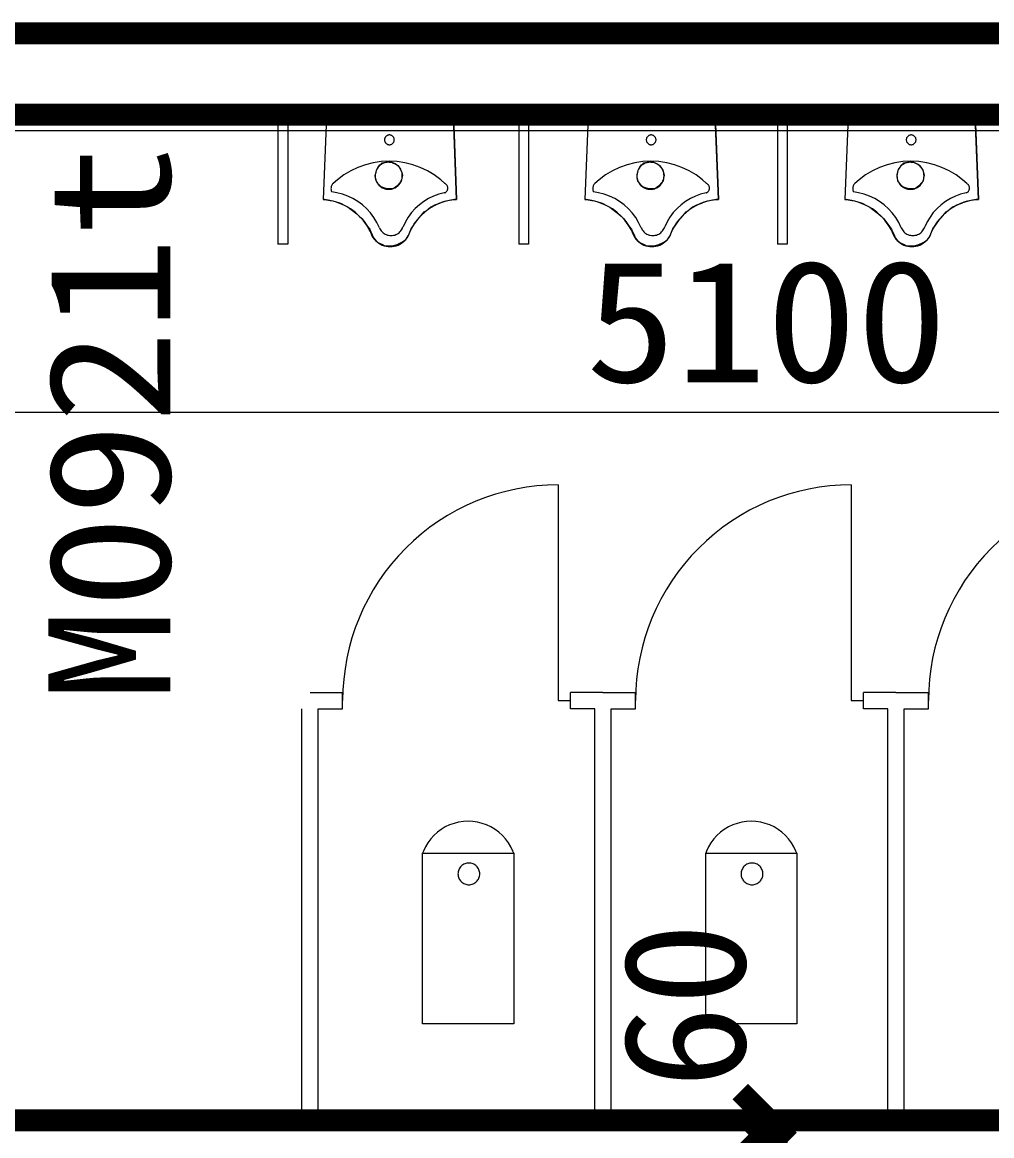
# Model space of a CAD drawing. Extents: x -307567 to 704339, y -10277 to 165507.
# Drawn here: x 412671 to 415650, y 32494 to 35914 of the extents above; entities that cross this region are included whole.
import ezdxf
from ezdxf.enums import TextEntityAlignment as Align

# ---------------------------------------------------------------- set-up
doc = ezdxf.new("R2010")
doc.units = 0
doc.header["$MEASUREMENT"] = 0
doc.layers.add('wode', color=250, linetype='CONTINUOUS', lineweight=0)
doc.styles.get("Standard").update_dxf_attribs({"font": 'txt', "height": 3})

msp = doc.modelspace()

# ---------------------------------------------------------------- linework, layer by layer
at = {"layer": 'wode', "color": 0}
for p, q in [((416285.52131, 35880.44108), (415394.64442, 35880.44108)), ((413456.4461, 35630.48506), (413456.4461, 35232.489)), ((413486.47525, 35630.48506), (413486.47525, 35232.489)), ((413605.71294, 35624.94157), (413595.67881, 35369.94101)), ((413604.4312, 35626.49109), (413995.94536, 35626.49109)), ((413605.71294, 35624.94157), (413995.68901, 35624.94157)), ((414005.68652, 35369.94101), (413995.68901, 35624.94157)), ((413995.94536, 35626.49109), (414005.68652, 35369.94101)), ((414196.44485, 35630.48506), (414196.44485, 35232.489)), ((414226.47399, 35630.48506), (414226.47399, 35232.489)), ((414409.94476, 35624.94157), (414399.94725, 35369.94101)), ((414408.69964, 35626.49109), (414800.2138, 35626.49109)), ((414409.94476, 35624.94157), (414799.95745, 35624.94157)), ((414809.95496, 35369.94101), (414799.95745, 35624.94157)), ((414800.2138, 35626.49109), (414809.95496, 35369.94101)), ((414991.4482, 35630.48506), (414991.4482, 35232.489)), ((415021.44072, 35630.48506), (415021.44072, 35232.489)), ((415208.9764, 35624.94157), (415198.9789, 35369.94101)), ((415207.69467, 35626.49109), (415599.24545, 35626.49109)), ((415208.9764, 35624.94157), (415598.95248, 35624.94157)), ((415608.94999, 35369.94101), (415598.95248, 35624.94157)), ((415599.24545, 35626.49109), (415608.94999, 35369.94101)), ((436594.37973, 35580.44258), (362086.13411, 35580.44258)), ((420205.7898, 35580.44258), (407813.12715, 35580.44258)), ((413764.79417, 35468.91131), (413769.33517, 35476.51244)), ((413769.33517, 35476.51244), (413773.83954, 35478.70283)), ((413773.83954, 35478.70283), (413776.54948, 35481.99184)), ((413776.54948, 35481.99184), (413782.006, 35483.05156)), ((413782.006, 35483.05156), (413786.54699, 35483.05156)), ((413786.54699, 35483.05156), (413788.37804, 35484.14332)), ((413788.37804, 35484.14332), (413792.00351, 35484.14332)), ((413792.00351, 35484.14332), (413793.83455, 35485.24195)), ((413793.83455, 35485.24195), (413798.37555, 35484.14332)), ((413798.37555, 35484.14332), (413806.50539, 35484.14332)), ((413806.50539, 35484.14332), (413811.96191, 35480.90237)), ((413811.96191, 35480.90237), (413819.24947, 35478.70283)), ((413819.24947, 35478.70283), (413824.70598, 35474.36096)), ((413824.70598, 35474.36096), (413829.24697, 35468.91131)), ((414569.06261, 35468.91131), (414573.56698, 35476.51244)), ((414573.56698, 35476.51244), (414578.10798, 35478.70283)), ((414578.10798, 35478.70283), (414580.81792, 35481.99184)), ((414580.81792, 35481.99184), (414586.27444, 35483.05156)), ((414586.27444, 35483.05156), (414590.81543, 35483.05156)), ((414590.81543, 35483.05156), (414592.64648, 35484.14332)), ((414592.64648, 35484.14332), (414596.27195, 35484.14332)), ((414596.27195, 35484.14332), (414598.06637, 35485.24195)), ((414598.06637, 35485.24195), (414602.64399, 35484.14332)), ((414602.64399, 35484.14332), (414610.77383, 35484.14332)), ((414610.77383, 35484.14332), (414616.23034, 35480.90237)), ((414616.23034, 35480.90237), (414623.51791, 35478.70283)), ((414623.51791, 35478.70283), (414628.97442, 35474.36096)), ((414628.97442, 35474.36096), (414633.51541, 35468.91131)), ((415368.05764, 35468.91131), (415372.59863, 35476.51244)), ((415372.59863, 35476.51244), (415377.13963, 35478.70283)), ((415377.13963, 35478.70283), (415379.81295, 35481.99184)), ((415379.81295, 35481.99184), (415385.26947, 35483.05156)), ((415385.26947, 35483.05156), (415389.81046, 35483.05156)), ((415389.81046, 35483.05156), (415391.64151, 35484.14332)), ((415391.64151, 35484.14332), (415395.26698, 35484.14332)), ((415395.26698, 35484.14332), (415397.09802, 35485.24195)), ((415397.09802, 35485.24195), (415401.63902, 35484.14332)), ((415401.63902, 35484.14332), (415409.80548, 35484.14332)), ((415409.80548, 35484.14332), (415415.22537, 35480.90237)), ((415415.22537, 35480.90237), (415422.51293, 35478.70283)), ((415422.51293, 35478.70283), (415427.96945, 35474.36096)), ((415427.96945, 35474.36096), (415432.51044, 35468.91131)), ((413755.67557, 35443.85116), (413758.42213, 35453.64268)), ((413756.59109, 35436.21113), (413755.67557, 35443.85116)), ((413758.42213, 35453.64268), (413760.25318, 35462.37219)), ((413760.25318, 35462.37219), (413764.79417, 35468.91131)), ((413829.24697, 35468.91131), (413834.66687, 35460.17951)), ((413834.66687, 35460.17951), (413837.41344, 35452.54405)), ((413837.41344, 35452.54405), (413839.24448, 35443.85116)), ((413839.24448, 35443.85116), (413837.41344, 35435.1125)), ((414559.94401, 35443.85116), (414562.69057, 35453.64268)), ((414560.85953, 35436.21113), (414559.94401, 35443.85116)), ((414562.69057, 35453.64268), (414564.52162, 35462.37219)), ((414564.52162, 35462.37219), (414569.06261, 35468.91131)), ((414633.51541, 35468.91131), (414638.93531, 35460.17951)), ((414638.93531, 35460.17951), (414641.64526, 35452.54405)), ((414641.64526, 35452.54405), (414643.4763, 35443.85116)), ((414643.4763, 35443.85116), (414641.64526, 35435.1125)), ((415358.93903, 35443.85116), (415361.6856, 35453.64268)), ((415359.85456, 35436.21113), (415358.93903, 35443.85116)), ((415361.6856, 35453.64268), (415363.51665, 35462.37219)), ((415363.51665, 35462.37219), (415368.05764, 35468.91131)), ((415432.51044, 35468.91131), (415437.96696, 35460.17951)), ((415437.96696, 35460.17951), (415440.67691, 35452.54405)), ((415440.67691, 35452.54405), (415442.50795, 35443.85116)), ((415442.50795, 35443.85116), (415440.67691, 35435.1125)), ((413758.42213, 35427.52053), (413756.59109, 35436.21113)), ((413762.96313, 35419.88278), (413758.42213, 35427.52053)), ((413768.38302, 35413.34137), (413762.96313, 35419.88278)), ((413773.83954, 35408.99264), (413768.38302, 35413.34137)), ((413782.006, 35405.70133), (413773.83954, 35408.99264)), ((413789.29356, 35403.55214), (413782.006, 35405.70133)), ((413793.83455, 35402.45122), (413789.29356, 35403.55214)), ((413811.96191, 35403.55214), (413803.83206, 35402.45122)), ((413817.41842, 35407.90316), (413811.96191, 35403.55214)), ((413824.70598, 35412.24274), (413817.41842, 35407.90316)), ((413829.24697, 35418.77957), (413824.70598, 35412.24274)), ((413835.58239, 35426.4219), (413829.24697, 35418.77957)), ((413837.41344, 35435.1125), (413835.58239, 35426.4219)), ((414562.69057, 35427.52053), (414560.85953, 35436.21113)), ((414567.23157, 35419.88278), (414562.69057, 35427.52053)), ((414572.65146, 35413.34137), (414567.23157, 35419.88278)), ((414578.10798, 35408.99264), (414572.65146, 35413.34137)), ((414586.27444, 35405.70133), (414578.10798, 35408.99264)), ((414593.562, 35403.55214), (414586.27444, 35405.70133)), ((414598.06637, 35402.45122), (414593.562, 35403.55214)), ((414616.23034, 35403.55214), (414608.06388, 35402.45122)), ((414621.68686, 35407.90316), (414616.23034, 35403.55214)), ((414628.97442, 35412.24274), (414621.68686, 35407.90316)), ((414633.51541, 35418.77957), (414628.97442, 35412.24274)), ((414639.81421, 35426.4219), (414633.51541, 35418.77957)), ((414641.64526, 35435.1125), (414639.81421, 35426.4219)), ((415361.6856, 35427.52053), (415359.85456, 35436.21113)), ((415366.22659, 35419.88278), (415361.6856, 35427.52053)), ((415371.68311, 35413.34137), (415366.22659, 35419.88278)), ((415377.13963, 35408.99264), (415371.68311, 35413.34137)), ((415385.26947, 35405.70133), (415377.13963, 35408.99264)), ((415392.55703, 35403.55214), (415385.26947, 35405.70133)), ((415397.09802, 35402.45122), (415392.55703, 35403.55214)), ((415415.22537, 35403.55214), (415407.09553, 35402.45122)), ((415420.68189, 35407.90316), (415415.22537, 35403.55214)), ((415427.96945, 35412.24274), (415420.68189, 35407.90316)), ((415432.51044, 35418.77957), (415427.96945, 35412.24274)), ((415438.84586, 35426.4219), (415432.51044, 35418.77957)), ((415440.67691, 35435.1125), (415438.84586, 35426.4219)), ((413595.67881, 35369.94101), (413605.85942, 35368.65241)), ((413803.83206, 35402.45122), (413793.83455, 35402.45122)), ((413983.56749, 35367.60185), (413999.02152, 35369.75333)), ((413999.02152, 35369.75333), (414005.68652, 35369.94101)), ((414399.94725, 35369.94101), (414410.12786, 35368.65241)), ((414608.06388, 35402.45122), (414598.06637, 35402.45122)), ((414787.83593, 35367.60185), (414803.25334, 35369.75333)), ((414803.25334, 35369.75333), (414809.95496, 35369.94101)), ((415198.9789, 35369.94101), (415209.15951, 35368.65241)), ((415407.09553, 35402.45122), (415397.09802, 35402.45122)), ((415586.83096, 35367.60185), (415602.28498, 35369.75333)), ((415602.28498, 35369.75333), (415608.94999, 35369.94101)), ((413605.85942, 35368.65241), (413605.85942, 35368.65241)), ((413605.85942, 35368.65241), (413616.77245, 35366.50322)), ((413616.77245, 35366.50322), (413624.97554, 35365.40231)), ((413624.97554, 35365.40231), (413634.97304, 35362.16365)), ((413634.97304, 35362.16365), (413653.10039, 35355.62224)), ((413653.10039, 35355.62224), (413662.18238, 35351.2323)), ((413662.18238, 35351.2323), (413672.14327, 35345.78037)), ((413672.14327, 35345.78037), (413681.22525, 35339.24353)), ((413681.22525, 35339.24353), (413698.51032, 35326.16071)), ((413906.37061, 35331.65385), (413913.65817, 35335.99343)), ((413913.65817, 35335.99343), (413919.11469, 35341.44079)), ((413919.11469, 35341.44079), (413926.36563, 35346.88357)), ((413926.36563, 35346.88357), (413931.82215, 35349.08083)), ((413931.82215, 35349.08083), (413939.07309, 35353.4204)), ((413939.07309, 35353.4204), (413954.52711, 35358.8609)), ((413954.52711, 35358.8609), (413961.77805, 35362.16365)), ((413961.77805, 35362.16365), (413973.56998, 35365.40231)), ((413973.56998, 35365.40231), (413983.56749, 35367.60185)), ((414410.12786, 35368.65241), (414410.12786, 35368.65241)), ((414410.12786, 35368.65241), (414421.04089, 35366.50322)), ((414421.04089, 35366.50322), (414429.24397, 35365.40231)), ((414429.24397, 35365.40231), (414439.24148, 35362.16365)), ((414439.24148, 35362.16365), (414457.36883, 35355.62224)), ((414457.36883, 35355.62224), (414466.45082, 35351.2323)), ((414466.45082, 35351.2323), (414476.41171, 35345.78037)), ((414476.41171, 35345.78037), (414485.49369, 35339.24353)), ((414485.49369, 35339.24353), (414502.74214, 35326.16071)), ((414710.63905, 35331.65385), (414717.92661, 35335.99343)), ((414717.92661, 35335.99343), (414723.38313, 35341.44079)), ((414723.38313, 35341.44079), (414730.59745, 35346.88357)), ((414730.59745, 35346.88357), (414736.05396, 35349.08083)), ((414736.05396, 35349.08083), (414743.34153, 35353.4204)), ((414743.34153, 35353.4204), (414758.79555, 35358.8609)), ((414758.79555, 35358.8609), (414766.00987, 35362.16365)), ((414766.00987, 35362.16365), (414777.83842, 35365.40231)), ((414777.83842, 35365.40231), (414787.83593, 35367.60185)), ((415209.15951, 35368.65241), (415209.15951, 35368.65241)), ((415209.15951, 35368.65241), (415220.03592, 35366.50322)), ((415220.03592, 35366.50322), (415228.239, 35365.40231)), ((415228.239, 35365.40231), (415238.23651, 35362.16365)), ((415238.23651, 35362.16365), (415256.36386, 35355.62224)), ((415256.36386, 35355.62224), (415265.44585, 35351.2323)), ((415265.44585, 35351.2323), (415275.40674, 35345.78037)), ((415275.40674, 35345.78037), (415284.52534, 35339.24353)), ((415284.52534, 35339.24353), (415301.77379, 35326.16071)), ((415509.6707, 35331.65385), (415516.92164, 35335.99343)), ((415516.92164, 35335.99343), (415522.37816, 35341.44079)), ((415522.37816, 35341.44079), (415529.6291, 35346.88357)), ((415529.6291, 35346.88357), (415535.08561, 35349.08083)), ((415535.08561, 35349.08083), (415542.37317, 35353.4204)), ((415542.37317, 35353.4204), (415557.79058, 35358.8609)), ((415557.79058, 35358.8609), (415565.04152, 35362.16365)), ((415565.04152, 35362.16365), (415576.83345, 35365.40231)), ((415576.83345, 35365.40231), (415586.83096, 35367.60185)), ((413698.51032, 35326.16071), (413706.64017, 35318.57103)), ((413706.64017, 35318.57103), (413713.92773, 35310.93099)), ((413713.92773, 35310.93099), (413721.17867, 35302.19233)), ((413721.17867, 35302.19233), (413732.05508, 35286.96261)), ((413875.49919, 35294.60264), (413880.04018, 35301.14405)), ((413880.04018, 35301.14405), (413885.49669, 35307.68089)), ((413885.49669, 35307.68089), (413890.95321, 35313.12367)), ((413890.95321, 35313.12367), (413906.37061, 35331.65385)), ((414502.74214, 35326.16071), (414510.90861, 35318.57103)), ((414510.90861, 35318.57103), (414518.19617, 35310.93099)), ((414518.19617, 35310.93099), (414525.44711, 35302.19233)), ((414525.44711, 35302.19233), (414536.32352, 35286.96261)), ((414679.76762, 35294.60264), (414684.30862, 35301.14405)), ((414684.30862, 35301.14405), (414689.76513, 35307.68089)), ((414689.76513, 35307.68089), (414695.22165, 35313.12367)), ((414695.22165, 35313.12367), (414710.63905, 35331.65385)), ((415301.77379, 35326.16071), (415309.94026, 35318.57103)), ((415309.94026, 35318.57103), (415317.1912, 35310.93099)), ((415317.1912, 35310.93099), (415324.44214, 35302.19233)), ((415324.44214, 35302.19233), (415335.35517, 35286.96261)), ((415478.76265, 35294.60264), (415483.30365, 35301.14405)), ((415483.30365, 35301.14405), (415488.76016, 35307.68089)), ((415488.76016, 35307.68089), (415494.21668, 35313.12367)), ((415494.21668, 35313.12367), (415509.6707, 35331.65385)), ((413732.05508, 35286.96261), (413738.46374, 35278.2331)), ((413738.46374, 35278.2331), (413742.05259, 35270.63426)), ((413742.05259, 35270.63426), (413746.59358, 35260.80154)), ((413858.28736, 35260.80154), (413861.91283, 35269.53105)), ((413861.91283, 35269.53105), (413865.5383, 35279.32257)), ((413865.5383, 35279.32257), (413870.95819, 35286.96261)), ((413870.95819, 35286.96261), (413875.49919, 35294.60264)), ((414536.32352, 35286.96261), (414542.69556, 35278.2331)), ((414542.69556, 35278.2331), (414546.32103, 35270.63426)), ((414546.32103, 35270.63426), (414550.86202, 35260.80154)), ((414662.51918, 35260.80154), (414666.14465, 35269.53105)), ((414666.14465, 35269.53105), (414669.77012, 35279.32257)), ((414669.77012, 35279.32257), (414675.22663, 35286.96261)), ((414675.22663, 35286.96261), (414679.76762, 35294.60264)), ((415335.35517, 35286.96261), (415341.72721, 35278.2331)), ((415341.72721, 35278.2331), (415345.35268, 35270.63426)), ((415345.35268, 35270.63426), (415349.85705, 35260.80154)), ((415461.55083, 35260.80154), (415465.1763, 35269.53105)), ((415465.1763, 35269.53105), (415468.80177, 35279.32257)), ((415468.80177, 35279.32257), (415474.25828, 35286.96261)), ((415474.25828, 35286.96261), (415478.76265, 35294.60264)), ((413486.47525, 35232.489), (413456.4461, 35232.489)), ((413746.59358, 35260.80154), (413750.25567, 35252.11323)), ((413750.25567, 35252.11323), (413757.50661, 35243.37457)), ((413757.50661, 35243.37457), (413763.87865, 35237.93178)), ((413763.87865, 35237.93178), (413770.25069, 35234.68168)), ((413770.25069, 35234.68168), (413777.46501, 35231.39266)), ((413822.87494, 35231.39266), (413835.58239, 35237.93178)), ((413835.58239, 35237.93178), (413842.83333, 35241.22309)), ((413842.83333, 35241.22309), (413849.20537, 35246.67274)), ((413849.20537, 35246.67274), (413853.74636, 35252.11323)), ((413853.74636, 35252.11323), (413858.28736, 35260.80154)), ((414226.47399, 35232.489), (414196.44485, 35232.489)), ((414550.86202, 35260.80154), (414554.52411, 35252.11323)), ((414554.52411, 35252.11323), (414561.77505, 35243.37457)), ((414561.77505, 35243.37457), (414568.14709, 35237.93178)), ((414568.14709, 35237.93178), (414574.51913, 35234.68168)), ((414574.51913, 35234.68168), (414581.73345, 35231.39266)), ((414627.14338, 35231.39266), (414639.81421, 35237.93178)), ((414639.81421, 35237.93178), (414647.10177, 35241.22309)), ((414647.10177, 35241.22309), (414653.47381, 35246.67274)), ((414653.47381, 35246.67274), (414658.0148, 35252.11323)), ((414658.0148, 35252.11323), (414662.51918, 35260.80154)), ((415021.44072, 35232.489), (414991.4482, 35232.489)), ((415349.85705, 35260.80154), (415353.51914, 35252.11323)), ((415353.51914, 35252.11323), (415360.77008, 35243.37457)), ((415360.77008, 35243.37457), (415367.14212, 35237.93178)), ((415367.14212, 35237.93178), (415373.51416, 35234.68168)), ((415373.51416, 35234.68168), (415380.7651, 35231.39266)), ((415426.1384, 35231.39266), (415438.84586, 35237.93178)), ((415438.84586, 35237.93178), (415446.13342, 35241.22309)), ((415446.13342, 35241.22309), (415452.46884, 35246.67274)), ((415452.46884, 35246.67274), (415457.00983, 35252.11323)), ((415457.00983, 35252.11323), (415461.55083, 35260.80154)), ((413777.46501, 35231.39266), (413782.92152, 35228.14256)), ((413782.92152, 35228.14256), (413791.08799, 35227.04393)), ((413791.08799, 35227.04393), (413800.20659, 35227.04393)), ((413801.70805, 35225.94301), (413799.6939, 35223.9426)), ((413800.20659, 35227.04393), (413812.87743, 35228.14256)), ((413812.87743, 35228.14256), (413822.87494, 35231.39266)), ((414581.73345, 35231.39266), (414587.18996, 35228.14256)), ((414587.18996, 35228.14256), (414595.35643, 35227.04393)), ((414595.35643, 35227.04393), (414604.47503, 35227.04393)), ((414605.93987, 35225.94301), (414603.96234, 35223.9426)), ((414604.47503, 35227.04393), (414617.14587, 35228.14256)), ((414617.14587, 35228.14256), (414627.14338, 35231.39266)), ((415380.7651, 35231.39266), (415386.18499, 35228.14256)), ((415386.18499, 35228.14256), (415394.35145, 35227.04393)), ((415394.35145, 35227.04393), (415403.47006, 35227.04393)), ((415404.97152, 35225.94301), (415402.95737, 35223.9426)), ((415403.47006, 35227.04393), (415416.1409, 35228.14256)), ((415416.1409, 35228.14256), (415426.1384, 35231.39266)), ((412557.47599, 34716.38135), (417357.45199, 34716.38135)), ((414317.87979, 34492.94802), (414317.87979, 33830.45286)), ((415217.87529, 34492.94802), (415217.87529, 33830.45286)), ((413555.39581, 33855.45121), (413655.40751, 33855.45121)), ((413655.40751, 33805.45451), (413655.40751, 33855.45121)), ((414317.87979, 33830.45286), (414355.3796, 33830.45286)), ((414455.39131, 33855.45121), (414355.3796, 33855.45121)), ((414355.3796, 33805.45451), (414355.3796, 33855.45121)), ((414455.39131, 33855.45121), (414555.40301, 33855.45121)), ((414555.40301, 33805.45451), (414555.40301, 33855.45121)), ((415217.87529, 33830.45286), (415255.3751, 33830.45286)), ((415355.38681, 33855.45121), (415255.3751, 33855.45121)), ((415255.3751, 33805.45451), (415255.3751, 33855.45121)), ((415355.38681, 33855.45121), (415455.39851, 33855.45121)), ((415455.39851, 33805.45451), (415455.39851, 33855.45121)), ((413530.38372, 32540.45839), (413530.38372, 33805.45451)), ((413580.40789, 32540.45839), (413580.40789, 33805.45451)), ((413580.40789, 33805.45451), (413655.40751, 33805.45451)), ((414430.37922, 33805.45451), (414355.3796, 33805.45451)), ((414430.37922, 32540.45839), (414430.37922, 33805.45451)), ((414480.40339, 32540.45839), (414480.40339, 33805.45451)), ((414480.40339, 33805.45451), (414555.40301, 33805.45451)), ((415330.37472, 33805.45451), (415255.3751, 33805.45451)), ((415330.37472, 32540.45839), (415330.37472, 33805.45451)), ((415380.39889, 32540.45839), (415380.39889, 33805.45451)), ((415380.39889, 33805.45451), (415455.39851, 33805.45451)), ((413900.9141, 32837.32123), (413900.9141, 33361.2154)), ((413900.9141, 33361.2154), (414180.91758, 33361.2154)), ((414180.91758, 33361.2154), (414180.91758, 32837.32123)), ((414770.91707, 32837.32123), (414770.91707, 33361.2154)), ((414770.91707, 33361.2154), (415050.92055, 33361.2154)), ((415050.92055, 33361.2154), (415050.92055, 32837.32123)), ((414180.91758, 32837.32123), (413900.9141, 32837.32123)), ((415050.92055, 32837.32123), (414770.91707, 32837.32123)), ((414967.02205, 32480.45961), (414967.02205, 32580.45758)), ((414817.0228, 32540.45839), (415380.39889, 32540.45839))]:
    msp.add_line(p, q, dxfattribs=at)
at = {"layer": 'wode', "color": 0, "const_width": 67.49966}
for points in [[(412555.3886, 35880.44108), (417405.38876, 35880.44108)], [(416955.39101, 35880.44108), (413812.40136, 35880.44108)], [(412557.47599, 35630.48506), (416957.4784, 35630.48506)], [(414877.04447, 32629.47925), (415027.04372, 32479.48)], [(412555.3886, 32540.45839), (413555.39581, 32540.45839)], [(413555.39581, 32540.45839), (414455.39131, 32540.45839)], [(414455.39131, 32540.45839), (415355.38681, 32540.45839)], [(414892.02242, 32555.45923), (415042.02167, 32405.45998)], [(415355.38681, 32540.45839), (416255.38231, 32540.45839)], [(414892.02242, 32486.46086), (415042.02167, 32336.46161)]]:
    msp.add_lwpolyline(points, dxfattribs=at)
at = {"layer": 'wode', "color": 0}
for points in [[(413814.08592, 35552.98148), (413814.01268, 35554.45089), (413813.79295, 35555.90657), (413813.46336, 35557.33479), (413812.95067, 35558.72181), (413812.32811, 35560.05389), (413811.55908, 35561.31502), (413810.68017, 35562.49834), (413809.69141, 35563.58781), (413808.59278, 35564.57657), (413807.42091, 35565.45319), (413806.1758, 35566.21078), (413804.82083, 35566.83792), (413803.42923, 35567.33688), (413802.00102, 35567.69393), (413800.5728, 35567.90908), (413799.07134, 35567.98232), (413797.60651, 35567.90908), (413796.17829, 35567.69393), (413794.71346, 35567.33688), (413793.35848, 35566.83792), (413792.00351, 35566.21078), (413790.7584, 35565.45319), (413789.58653, 35564.57657), (413788.4879, 35563.58781), (413787.49914, 35562.49834), (413786.62023, 35561.31502), (413785.8512, 35560.05389), (413785.22864, 35558.72181), (413784.71595, 35557.33479), (413784.34974, 35555.90657), (413784.16663, 35554.45089), (413784.09339, 35552.98148), (413784.16663, 35551.51206), (413784.34974, 35550.05409), (413784.71595, 35548.62817), (413785.22864, 35547.24115), (413785.8512, 35545.90906), (413786.62023, 35544.64564), (413787.49914, 35543.46462), (413788.4879, 35542.37515), (413789.58653, 35541.38638), (413790.7584, 35540.50977), (413792.00351, 35539.75217), (413793.35848, 35539.12275), (413794.71346, 35538.62608), (413796.17829, 35538.26903), (413797.60651, 35538.05388), (413799.07134, 35537.98064), (413800.5728, 35538.05388), (413802.00102, 35538.26903), (413803.42923, 35538.62608), (413804.82083, 35539.12275), (413806.1758, 35539.75217), (413807.42091, 35540.50977), (413808.59278, 35541.38638), (413809.69141, 35542.37515), (413810.68017, 35543.46462), (413811.55908, 35544.64564), (413812.32811, 35545.90906), (413812.95067, 35547.24115), (413813.46336, 35548.62817), (413813.79295, 35550.05409), (413814.01268, 35551.51206), (413814.08592, 35552.98148)], [(414618.35436, 35552.98148), (414618.28112, 35554.45089), (414618.06139, 35555.90657), (414617.69518, 35557.33479), (414617.21911, 35558.72181), (414616.59655, 35560.05389), (414615.82751, 35561.31502), (414614.94861, 35562.49834), (414613.95985, 35563.58781), (414612.86122, 35564.57657), (414611.68935, 35565.45319), (414610.40762, 35566.21078), (414609.08927, 35566.83792), (414607.69767, 35567.33688), (414606.26946, 35567.69393), (414604.80462, 35567.90908), (414603.33978, 35567.98232), (414601.87495, 35567.90908), (414600.41011, 35567.69393), (414598.9819, 35567.33688), (414597.62692, 35566.83792), (414596.27195, 35566.21078), (414595.02684, 35565.45319), (414593.81835, 35564.57657), (414592.75634, 35563.58781), (414591.76758, 35562.49834), (414590.88867, 35561.31502), (414590.11964, 35560.05389), (414589.49708, 35558.72181), (414588.98439, 35557.33479), (414588.61818, 35555.90657), (414588.43507, 35554.45089), (414588.36183, 35552.98148), (414588.43507, 35551.51206), (414588.61818, 35550.05409), (414588.98439, 35548.62817), (414589.49708, 35547.24115), (414590.11964, 35545.90906), (414590.88867, 35544.64564), (414591.76758, 35543.46462), (414592.75634, 35542.37515), (414593.81835, 35541.38638), (414595.02684, 35540.50977), (414596.27195, 35539.75217), (414597.62692, 35539.12275), (414598.9819, 35538.62608), (414600.41011, 35538.26903), (414601.87495, 35538.05388), (414603.33978, 35537.98064), (414604.80462, 35538.05388), (414606.26946, 35538.26903), (414607.69767, 35538.62608), (414609.08927, 35539.12275), (414610.40762, 35539.75217), (414611.68935, 35540.50977), (414612.86122, 35541.38638), (414613.95985, 35542.37515), (414614.94861, 35543.46462), (414615.82751, 35544.64564), (414616.59655, 35545.90906), (414617.21911, 35547.24115), (414617.69518, 35548.62817), (414618.06139, 35550.05409), (414618.28112, 35551.51206), (414618.35436, 35552.98148)], [(415417.34939, 35552.98148), (415417.27614, 35554.45089), (415417.09304, 35555.90657), (415416.72683, 35557.33479), (415416.21414, 35558.72181), (415415.59158, 35560.05389), (415414.82254, 35561.31502), (415413.94364, 35562.49834), (415412.95488, 35563.58781), (415411.89287, 35564.57657), (415410.68438, 35565.45319), (415409.43927, 35566.21078), (415408.0843, 35566.83792), (415406.72932, 35567.33688), (415405.26449, 35567.69393), (415403.83627, 35567.90908), (415402.37143, 35567.98232), (415400.9066, 35567.90908), (415399.44176, 35567.69393), (415398.01355, 35567.33688), (415396.62195, 35566.83792), (415395.26698, 35566.21078), (415394.02187, 35565.45319), (415392.85, 35564.57657), (415391.75137, 35563.58781), (415390.7626, 35562.49834), (415389.8837, 35561.31502), (415389.11466, 35560.05389), (415388.49211, 35558.72181), (415388.01604, 35557.33479), (415387.64983, 35555.90657), (415387.4301, 35554.45089), (415387.35686, 35552.98148), (415387.4301, 35551.51206), (415387.64983, 35550.05409), (415388.01604, 35548.62817), (415388.49211, 35547.24115), (415389.11466, 35545.90906), (415389.8837, 35544.64564), (415390.7626, 35543.46462), (415391.75137, 35542.37515), (415392.85, 35541.38638), (415394.02187, 35540.50977), (415395.26698, 35539.75217), (415396.62195, 35539.12275), (415398.01355, 35538.62608), (415399.44176, 35538.26903), (415400.9066, 35538.05388), (415402.37143, 35537.98064), (415403.83627, 35538.05388), (415405.26449, 35538.26903), (415406.72932, 35538.62608), (415408.0843, 35539.12275), (415409.43927, 35539.75217), (415410.68438, 35540.50977), (415411.89287, 35541.38638), (415412.95488, 35542.37515), (415413.94364, 35543.46462), (415414.82254, 35544.64564), (415415.59158, 35545.90906), (415416.21414, 35547.24115), (415416.72683, 35548.62817), (415417.09304, 35550.05409), (415417.27614, 35551.51206), (415417.34939, 35552.98148)], [(413969.68817, 35419.15494), (413956.65112, 35430.63559), (413936.94907, 35445.25649), (413915.89205, 35457.87468), (413893.69978, 35468.36886), (413870.59198, 35476.63603), (413846.78839, 35482.60067), (413822.50873, 35486.20096), (413798.00934, 35487.40716), (413773.47333, 35486.20096), (413749.19366, 35482.60067), (413725.39007, 35476.63603), (413702.28228, 35468.36886), (413680.09001, 35457.87468), (413659.03298, 35445.25649), (413639.33093, 35430.63559), (413626.29389, 35419.1618)], [(413838.65855, 35442.75254), (413838.47544, 35446.84264), (413837.85289, 35450.89611), (413836.86412, 35454.86948), (413835.50915, 35458.72841), (413833.71473, 35462.4317), (413831.62733, 35465.94731), (413829.17373, 35469.23861), (413826.42716, 35472.27357), (413823.38763, 35475.02471), (413820.09175, 35477.46458), (413816.61276, 35479.57029), (413812.91405, 35481.32351), (413809.03223, 35482.70366), (413805.04055, 35483.69929), (413801.01225, 35484.29896), (413796.91071, 35484.50038), (413792.80917, 35484.29896), (413788.78087, 35483.69929), (413784.78919, 35482.70366), (413780.94399, 35481.32351), (413777.20866, 35479.57029), (413773.72967, 35477.46458), (413770.43379, 35475.02471), (413767.39426, 35472.27357), (413764.64769, 35469.23861), (413762.19409, 35465.94731), (413760.1067, 35462.4317), (413758.34889, 35458.72841), (413756.9573, 35454.86948), (413755.96853, 35450.89611), (413755.3826, 35446.84264), (413755.16287, 35442.75254), (413755.3826, 35438.66015), (413755.96853, 35434.60667), (413756.9573, 35430.63102), (413758.34889, 35426.77438), (413760.1067, 35423.07109), (413762.19409, 35419.55777), (413764.64769, 35416.26646), (413767.39426, 35413.23151), (413770.43379, 35410.47807), (413773.72967, 35408.0382), (413777.20866, 35405.93021), (413780.94399, 35404.17927), (413784.78919, 35402.79912), (413788.78087, 35401.80349), (413792.80917, 35401.20154), (413796.91071, 35401.00012), (413801.01225, 35401.20154), (413805.04055, 35401.80349), (413809.03223, 35402.79912), (413812.91405, 35404.17927), (413816.61276, 35405.93021), (413820.09175, 35408.0382), (413823.38763, 35410.47807), (413826.42716, 35413.23151), (413829.17373, 35416.26646), (413831.62733, 35419.55777), (413833.71473, 35423.07109), (413835.50915, 35426.77438), (413836.86412, 35430.63102), (413837.85289, 35434.60438), (413838.47544, 35438.66015), (413838.65855, 35442.75254)], [(414773.95661, 35419.15494), (414760.91956, 35430.63559), (414741.21751, 35445.25649), (414720.16049, 35457.87468), (414697.96822, 35468.36886), (414674.86042, 35476.63603), (414651.05683, 35482.60067), (414626.77717, 35486.20096), (414602.24116, 35487.40716), (414577.74177, 35486.20096), (414553.4621, 35482.60067), (414529.65851, 35476.63603), (414506.55072, 35468.36886), (414484.35845, 35457.87468), (414463.30142, 35445.25649), (414443.59937, 35430.63559), (414430.56233, 35419.1618)], [(414642.92699, 35442.75254), (414642.70726, 35446.84264), (414642.12133, 35450.89611), (414641.13256, 35454.86948), (414639.74097, 35458.72841), (414637.98317, 35462.4317), (414635.89577, 35465.94731), (414633.44217, 35469.23861), (414630.6956, 35472.27357), (414627.65607, 35475.02471), (414624.36019, 35477.46458), (414620.8812, 35479.57029), (414617.14587, 35481.32351), (414613.30067, 35482.70366), (414609.30899, 35483.69929), (414605.28069, 35484.29896), (414601.17915, 35484.50038), (414597.07761, 35484.29896), (414593.04931, 35483.69929), (414589.05763, 35482.70366), (414585.17581, 35481.32351), (414581.4771, 35479.57029), (414577.99811, 35477.46458), (414574.70223, 35475.02471), (414571.6627, 35472.27357), (414568.91613, 35469.23861), (414566.46253, 35465.94731), (414564.37514, 35462.4317), (414562.58071, 35458.72841), (414561.22574, 35454.86948), (414560.23697, 35450.89611), (414559.61442, 35446.84264), (414559.43131, 35442.75254), (414559.61442, 35438.66015), (414560.23697, 35434.60667), (414561.22574, 35430.63102), (414562.58071, 35426.77438), (414564.37514, 35423.07109), (414566.46253, 35419.55777), (414568.91613, 35416.26646), (414571.6627, 35413.23151), (414574.70223, 35410.47807), (414577.99811, 35408.0382), (414581.4771, 35405.93021), (414585.17581, 35404.17927), (414589.05763, 35402.79912), (414593.04931, 35401.80349), (414597.07761, 35401.20154), (414601.17915, 35401.00012), (414605.28069, 35401.20154), (414609.30899, 35401.80349), (414613.30067, 35402.79912), (414617.14587, 35404.17927), (414620.8812, 35405.93021), (414624.36019, 35408.0382), (414627.65607, 35410.47807), (414630.6956, 35413.23151), (414633.44217, 35416.26646), (414635.89577, 35419.55777), (414637.98317, 35423.07109), (414639.74097, 35426.77438), (414641.13256, 35430.63102), (414642.12133, 35434.60438), (414642.70726, 35438.66015), (414642.92699, 35442.75254)], [(415572.95164, 35419.15494), (415559.95121, 35430.63559), (415540.21254, 35445.25649), (415519.15552, 35457.87468), (415496.96325, 35468.36886), (415473.85545, 35476.63603), (415450.05186, 35482.60067), (415425.7722, 35486.20096), (415401.27281, 35487.40716), (415376.7368, 35486.20096), (415352.45713, 35482.60067), (415328.69016, 35476.63603), (415305.54575, 35468.36886), (415283.39009, 35457.87468), (415262.29645, 35445.25649), (415242.5944, 35430.63559), (415229.59398, 35419.1618)], [(415441.92202, 35442.75254), (415441.73891, 35446.84264), (415441.15298, 35450.89611), (415440.12759, 35454.86948), (415438.77262, 35458.72841), (415437.01481, 35462.4317), (415434.8908, 35465.94731), (415432.4372, 35469.23861), (415429.69063, 35472.27357), (415426.68772, 35475.02471), (415423.39184, 35477.46458), (415419.87623, 35479.57029), (415416.17752, 35481.32351), (415412.2957, 35482.70366), (415408.34064, 35483.69929), (415404.27572, 35484.29896), (415400.17418, 35484.50038), (415396.10926, 35484.29896), (415392.04434, 35483.69929), (415388.05266, 35482.70366), (415384.20746, 35481.32351), (415380.50875, 35479.57029), (415376.99314, 35477.46458), (415373.69726, 35475.02471), (415370.65772, 35472.27357), (415367.91116, 35469.23861), (415365.45756, 35465.94731), (415363.37016, 35462.4317), (415361.61236, 35458.72841), (415360.22077, 35454.86948), (415359.232, 35450.89611), (415358.64607, 35446.84264), (415358.42634, 35442.75254), (415358.64607, 35438.66015), (415359.232, 35434.60667), (415360.22077, 35430.63102), (415361.61236, 35426.77438), (415363.37016, 35423.07109), (415365.45756, 35419.55777), (415367.91116, 35416.26646), (415370.65772, 35413.23151), (415373.69726, 35410.47807), (415376.99314, 35408.0382), (415380.50875, 35405.93021), (415384.20746, 35404.17927), (415388.05266, 35402.79912), (415392.04434, 35401.80349), (415396.10926, 35401.20154), (415400.17418, 35401.00012), (415404.27572, 35401.20154), (415408.34064, 35401.80349), (415412.2957, 35402.79912), (415416.17752, 35404.17927), (415419.87623, 35405.93021), (415423.39184, 35408.0382), (415426.68772, 35410.47807), (415429.69063, 35413.23151), (415432.4372, 35416.26646), (415434.8908, 35419.55777), (415437.01481, 35423.07109), (415438.77262, 35426.77438), (415440.12759, 35430.63102), (415441.15298, 35434.60438), (415441.73891, 35438.66015), (415441.92202, 35442.75254)], [(413626.29389, 35419.15036), (413624.68257, 35417.38798), (413623.36422, 35415.60271), (413622.22897, 35413.69156), (413621.27682, 35411.67969), (413620.50778, 35409.58315), (413619.99509, 35407.42709), (413619.6655, 35405.22526), (413619.55564, 35403.00054), (413619.6655, 35400.7804), (413619.99509, 35398.57627), (413620.50778, 35396.41793), (413621.27682, 35394.32138), (413621.936, 35392.89546)], [(413969.68817, 35390.29079), (413969.94451, 35390.41668), (413971.29949, 35391.23607), (413972.58122, 35392.18364), (413973.75309, 35393.25251), (413974.85172, 35394.43125), (413975.76724, 35395.71069), (413976.60952, 35397.07711), (413977.2687, 35398.51448), (413977.81801, 35400.01365), (413978.18422, 35401.55859), (413978.44056, 35403.13329), (413978.51381, 35404.72172), (413978.44056, 35406.31244), (413978.18422, 35407.88714), (413977.81801, 35409.43209), (413977.2687, 35410.92897), (413976.60952, 35412.36863), (413975.76724, 35413.73504), (413974.85172, 35415.0122), (413973.75309, 35416.19322), (413972.58122, 35417.25981), (413971.29949, 35418.20966), (413969.94451, 35419.02676), (413969.68817, 35419.15494)], [(414430.56233, 35419.15036), (414428.95101, 35417.38798), (414427.63265, 35415.60271), (414426.49741, 35413.69156), (414425.54526, 35411.67969), (414424.77622, 35409.58315), (414424.22691, 35407.42709), (414423.93394, 35405.22526), (414423.82408, 35403.00054), (414423.93394, 35400.7804), (414424.22691, 35398.57627), (414424.77622, 35396.41793), (414425.54526, 35394.32138), (414426.20444, 35392.89546)], [(414773.95661, 35390.29079), (414774.17633, 35390.41668), (414775.56793, 35391.23607), (414776.84966, 35392.18364), (414778.02153, 35393.25251), (414779.08353, 35394.43125), (414780.03568, 35395.71069), (414780.87796, 35397.07711), (414781.53714, 35398.51448), (414782.04983, 35400.01365), (414782.45266, 35401.55859), (414782.67238, 35403.13329), (414782.78225, 35404.72172), (414782.67238, 35406.31244), (414782.45266, 35407.88714), (414782.04983, 35409.43209), (414781.53714, 35410.92897), (414780.87796, 35412.36863), (414780.03568, 35413.73504), (414779.08353, 35415.0122), (414778.02153, 35416.19322), (414776.84966, 35417.25981), (414775.56793, 35418.20966), (414774.17633, 35419.02676), (414773.95661, 35419.15494)], [(415229.59398, 35419.15036), (415227.98266, 35417.38798), (415226.62768, 35415.60271), (415225.49244, 35413.69156), (415224.54029, 35411.67969), (415223.80787, 35409.58315), (415223.25856, 35407.42709), (415222.92897, 35405.22526), (415222.81911, 35403.00054), (415222.92897, 35400.7804), (415223.25856, 35398.57627), (415223.80787, 35396.41793), (415224.54029, 35394.32138), (415225.19947, 35392.89546)], [(415572.95164, 35390.29079), (415573.20798, 35390.41668), (415574.56296, 35391.23607), (415575.84469, 35392.18364), (415577.01656, 35393.25251), (415578.11518, 35394.43125), (415579.03071, 35395.71069), (415579.87299, 35397.07711), (415580.53216, 35398.51448), (415581.08148, 35400.01365), (415581.48431, 35401.55859), (415581.70403, 35403.13329), (415581.77727, 35404.72172), (415581.70403, 35406.31244), (415581.48431, 35407.88714), (415581.08148, 35409.43209), (415580.53216, 35410.92897), (415579.87299, 35412.36863), (415579.03071, 35413.73504), (415578.11518, 35415.0122), (415577.01656, 35416.19322), (415575.84469, 35417.25981), (415574.56296, 35418.20966), (415573.20798, 35419.02676), (415572.95164, 35419.15494)], [(413740.03844, 35272.14716), (413737.32849, 35277.45032), (413728.42961, 35292.26348), (413718.13913, 35306.13365), (413706.56692, 35318.92808), (413693.74961, 35330.52318), (413679.9069, 35340.80908), (413665.07543, 35349.68736), (413649.47492, 35357.06876), (413633.21524, 35362.88691), (413616.47948, 35367.08458), (413599.37752, 35369.61829), (413595.67881, 35369.94101)], [(413768.49288, 35282.66194), (413760.72925, 35299.15279), (413751.64727, 35314.24518), (413741.17368, 35328.38086), (413729.38175, 35341.4179), (413716.30809, 35353.2373), (413702.20904, 35363.72003), (413687.0846, 35372.7654), (413671.19112, 35380.28871), (413654.60185, 35386.21901), (413637.57313, 35390.4945), (413621.89938, 35392.89317)], [(413969.68817, 35390.28393), (413967.67402, 35389.89483), (413951.08474, 35385.74522), (413935.00816, 35379.99345), (413919.59076, 35372.69216), (413904.9424, 35363.91687), (413891.20956, 35353.74541), (413878.57534, 35342.27849), (413867.113, 35329.63054), (413856.93238, 35315.91601), (413848.17999, 35301.27223), (413840.8558, 35285.8388), (413840.63608, 35285.2666)], [(414005.68652, 35369.9433), (413998.9849, 35369.41916), (413982.65197, 35366.99303), (413966.61201, 35362.97846), (413951.08474, 35357.41437), (413936.14341, 35350.34882), (413921.97112, 35341.85735), (413908.67773, 35332.01548), (413896.44635, 35320.91935), (413885.35021, 35308.68109), (413875.53581, 35295.41288), (413867.03975, 35281.24059), (413862.49876, 35272.14487)], [(414544.30688, 35272.14716), (414541.59693, 35277.45032), (414532.69805, 35292.26348), (414522.40757, 35306.13365), (414510.79874, 35318.92808), (414498.01805, 35330.52318), (414484.17534, 35340.80908), (414469.34387, 35349.68736), (414453.74336, 35357.06876), (414437.48368, 35362.88691), (414420.7113, 35367.08458), (414403.64596, 35369.61829), (414399.94725, 35369.94101)], [(414572.7247, 35282.66194), (414564.96107, 35299.15279), (414555.9157, 35314.24518), (414545.44212, 35328.38086), (414533.61357, 35341.4179), (414520.57653, 35353.2373), (414506.44085, 35363.72003), (414491.35304, 35372.7654), (414475.45956, 35380.28871), (414458.87029, 35386.21901), (414441.80495, 35390.4945), (414426.16782, 35392.89317)], [(414773.95661, 35390.28393), (414771.94246, 35389.89483), (414755.35318, 35385.74522), (414739.2766, 35379.99345), (414723.8592, 35372.69216), (414709.21084, 35363.91687), (414695.478, 35353.74541), (414682.84378, 35342.27849), (414671.38144, 35329.63054), (414661.20082, 35315.91601), (414652.4118, 35301.27223), (414645.12424, 35285.8388), (414644.90452, 35285.2666)], [(414809.95496, 35369.9433), (414803.25334, 35369.41916), (414786.92041, 35366.99303), (414770.88045, 35362.97846), (414755.31656, 35357.41437), (414740.41185, 35350.34882), (414726.23956, 35341.85735), (414712.94617, 35332.01548), (414700.71479, 35320.91935), (414689.61865, 35308.68109), (414679.76762, 35295.41288), (414671.27157, 35281.24059), (414666.7672, 35272.14487)], [(415343.3019, 35272.14716), (415340.59196, 35277.45032), (415331.7297, 35292.26348), (415321.43922, 35306.13365), (415309.83039, 35318.92808), (415297.04969, 35330.52318), (415283.17037, 35340.80908), (415268.37552, 35349.68736), (415252.73839, 35357.06876), (415236.47871, 35362.88691), (415219.74295, 35367.08458), (415202.64099, 35369.61829), (415198.9789, 35369.94101)], [(415371.75635, 35282.66194), (415363.99272, 35299.15279), (415354.94735, 35314.24518), (415344.43715, 35328.38086), (415332.64522, 35341.4179), (415319.60818, 35353.2373), (415305.4725, 35363.72003), (415290.38469, 35372.7654), (415274.45459, 35380.28871), (415257.90194, 35386.21901), (415240.8366, 35390.4945), (415225.19947, 35392.89317)], [(415572.95164, 35390.28393), (415570.93749, 35389.89483), (415554.38483, 35385.74522), (415538.30825, 35379.99345), (415522.85423, 35372.69216), (415508.20587, 35363.91687), (415494.50964, 35353.74541), (415481.87543, 35342.27849), (415470.37646, 35329.63054), (415460.23247, 35315.91601), (415451.44345, 35301.27223), (415444.15589, 35285.8388), (415443.89955, 35285.2666)], [(415608.94999, 35369.9433), (415602.24836, 35369.41916), (415585.91544, 35366.99303), (415569.87548, 35362.97846), (415554.34821, 35357.41437), (415539.40688, 35350.34882), (415525.23459, 35341.85735), (415511.97782, 35332.01548), (415499.74643, 35320.91935), (415488.61368, 35308.68109), (415478.79927, 35295.41288), (415470.30322, 35281.24059), (415465.79885, 35272.14487)], [(413740.03844, 35272.14716), (413740.69761, 35269.88124), (413742.785, 35264.03105), (413745.42171, 35258.41203), (413748.64435, 35253.08369), (413752.30644, 35248.09409), (413756.48123, 35243.48901), (413761.09546, 35239.31422), (413766.11252, 35235.61322), (413771.42256, 35232.42034), (413777.02556, 35229.76074), (413782.8849, 35227.66877), (413788.92735, 35226.15816), (413795.07967, 35225.24722), (413801.2686, 35224.9428), (413807.49415, 35225.24722), (413813.64647, 35226.15816), (413819.6523, 35227.66877), (413825.51164, 35229.76074), (413831.11464, 35232.42034), (413836.46129, 35235.61322), (413841.44174, 35239.31422), (413846.05597, 35243.48901), (413850.23076, 35248.0918), (413853.92947, 35253.08369), (413857.11549, 35258.41203), (413859.78881, 35264.03105), (413861.87621, 35269.88124), (413862.49876, 35272.14716)], [(413768.49288, 35282.65965), (413770.03096, 35279.40497), (413771.97187, 35276.15486), (413774.24237, 35273.11303), (413776.76921, 35270.30467), (413779.58902, 35267.7618), (413782.62856, 35265.50504), (413785.8512, 35263.55727), (413789.29356, 35261.93679), (413792.88241, 35260.66193), (413796.5445, 35259.73954), (413800.27983, 35259.18564), (413804.08841, 35258.99796), (413807.86036, 35259.18564), (413811.5957, 35259.73954), (413815.25779, 35260.66193), (413818.84664, 35261.93679), (413822.289, 35263.55727), (413825.51164, 35265.50504), (413828.55118, 35267.7618), (413831.37099, 35270.30467), (413833.89783, 35273.11303), (413836.16833, 35276.15486), (413838.10924, 35279.40497), (413839.75718, 35282.82902), (413840.63608, 35285.26431)], [(414544.30688, 35272.14716), (414544.92943, 35269.88124), (414547.05344, 35264.03105), (414549.69015, 35258.41203), (414552.91279, 35253.08369), (414556.57488, 35248.09409), (414560.74967, 35243.48901), (414565.3639, 35239.31422), (414570.38096, 35235.61322), (414575.691, 35232.42034), (414581.294, 35229.76074), (414587.15334, 35227.66877), (414593.15917, 35226.15816), (414599.3481, 35225.24722), (414605.53704, 35224.9428), (414611.72597, 35225.24722), (414617.87829, 35226.15816), (414623.92074, 35227.66877), (414629.78008, 35229.76074), (414635.38308, 35232.42034), (414640.69311, 35235.61322), (414645.71018, 35239.31422), (414650.32441, 35243.48901), (414654.4992, 35248.0918), (414658.16129, 35253.08369), (414661.38393, 35258.41203), (414664.02063, 35264.03105), (414666.14465, 35269.88124), (414666.7672, 35272.14716)], [(414572.7247, 35282.65965), (414574.2994, 35279.40497), (414576.24031, 35276.15486), (414578.47419, 35273.11303), (414581.03765, 35270.30467), (414583.85746, 35267.7618), (414586.897, 35265.50504), (414590.11964, 35263.55727), (414593.562, 35261.93679), (414597.11423, 35260.66193), (414600.81294, 35259.73954), (414604.54827, 35259.18564), (414608.32023, 35258.99796), (414612.1288, 35259.18564), (414615.86414, 35259.73954), (414619.52623, 35260.66193), (414623.11508, 35261.93679), (414626.52082, 35263.55727), (414629.78008, 35265.50504), (414632.81962, 35267.7618), (414635.63943, 35270.30467), (414638.16627, 35273.11303), (414640.43677, 35276.15486), (414642.37767, 35279.40497), (414643.98899, 35282.82902), (414644.90452, 35285.26431)], [(415343.3019, 35272.14716), (415343.96108, 35269.88124), (415346.04847, 35264.03105), (415348.68518, 35258.41203), (415351.90782, 35253.08369), (415355.60653, 35248.09409), (415359.78131, 35243.48901), (415364.35893, 35239.31422), (415369.37599, 35235.61322), (415374.68603, 35232.42034), (415380.32565, 35229.76074), (415386.18499, 35227.66877), (415392.19082, 35226.15816), (415398.34313, 35225.24722), (415404.53207, 35224.9428), (415410.75762, 35225.24722), (415416.90994, 35226.15816), (415422.91576, 35227.66877), (415428.77511, 35229.76074), (415434.37811, 35232.42034), (415439.72476, 35235.61322), (415444.70521, 35239.31422), (415449.31944, 35243.48901), (415453.49422, 35248.0918), (415457.19294, 35253.08369), (415460.37896, 35258.41203), (415463.05228, 35264.03105), (415465.13967, 35269.88124), (415465.79885, 35272.14716)], [(415371.75635, 35282.65965), (415373.29443, 35279.40497), (415375.23534, 35276.15486), (415377.50584, 35273.11303), (415380.03268, 35270.30467), (415382.85249, 35267.7618), (415385.89202, 35265.50504), (415389.15128, 35263.55727), (415392.59365, 35261.93679), (415396.14588, 35260.66193), (415399.80797, 35259.73954), (415403.57992, 35259.18564), (415407.35188, 35258.99796), (415411.12383, 35259.18564), (415414.85916, 35259.73954), (415418.55788, 35260.66193), (415422.1101, 35261.93679), (415425.55247, 35263.55727), (415428.81173, 35265.50504), (415431.81465, 35267.7618), (415434.63446, 35270.30467), (415437.19792, 35273.11303), (415439.4318, 35276.15486), (415441.3727, 35279.40497), (415443.02064, 35282.82902), (415443.93617, 35285.26431)], [(414180.91758, 33361.2154), (414178.39074, 33367.76596), (414172.12856, 33380.9678), (414164.62127, 33393.49215), (414155.94212, 33405.22), (414146.12771, 33416.0369), (414135.28793, 33425.84444), (414123.56923, 33434.54419), (414111.04488, 33442.04919), (414097.86135, 33448.29306), (414084.09189, 33453.2117), (414069.95622, 33456.75935), (414055.49096, 33458.90168), (414040.91584, 33459.62036), (414026.34072, 33458.90168), (414011.87546, 33456.75935), (413997.73978, 33453.2117), (413983.97032, 33448.29306), (413970.78679, 33442.04919), (413958.22582, 33434.54419), (413946.50713, 33425.84444), (413935.70396, 33416.0369), (413925.88956, 33405.22), (413917.2104, 33393.49215), (413909.70312, 33380.9678), (413903.44094, 33367.76596), (413900.9141, 33361.2154)], [(415050.92055, 33361.2154), (415048.39371, 33367.76596), (415042.13154, 33380.9678), (415034.62425, 33393.49215), (415025.90847, 33405.22), (415016.13069, 33416.0369), (415005.2909, 33425.84444), (414993.57221, 33434.54419), (414981.04786, 33442.04919), (414967.82771, 33448.29306), (414954.09487, 33453.2117), (414939.92257, 33456.75935), (414925.49394, 33458.90168), (414910.91881, 33459.62036), (414896.34369, 33458.90168), (414881.87843, 33456.75935), (414867.70614, 33453.2117), (414853.9733, 33448.29306), (414840.75315, 33442.04919), (414828.2288, 33434.54419), (414816.5101, 33425.84444), (414805.70694, 33416.0369), (414795.89253, 33405.22), (414787.17676, 33393.49215), (414779.70609, 33380.9678), (414773.44391, 33367.76596), (414770.91707, 33361.2154)], [(414076.69447, 33297.92073), (414076.54798, 33301.20059), (414076.07191, 33304.44841), (414075.26625, 33307.63443), (414074.16763, 33310.7289), (414072.73941, 33313.69748), (414071.05485, 33316.515), (414069.11394, 33319.1517), (414066.91668, 33321.587), (414064.46308, 33323.79341), (414061.82638, 33325.74805), (414059.00657, 33327.43719), (414056.04027, 33328.84251), (414052.96412, 33329.94572), (414049.7781, 33330.7468), (414046.51884, 33331.22745), (414043.22296, 33331.38767), (414039.96369, 33331.22745), (414036.70443, 33330.7468), (414033.51841, 33329.94572), (414030.44226, 33328.84251), (414027.47596, 33327.43719), (414024.65615, 33325.74805), (414022.01945, 33323.79341), (414019.56585, 33321.587), (414017.36859, 33319.1517), (414015.42768, 33316.515), (414013.74312, 33313.69748), (414012.31491, 33310.7289), (414011.21628, 33307.63443), (414010.41062, 33304.44841), (414009.93455, 33301.20059), (414009.78806, 33297.92073), (414009.93455, 33294.63858), (414010.41062, 33291.39077), (414011.21628, 33288.20475), (414012.31491, 33285.11257), (414013.74312, 33282.1417), (414015.42768, 33279.32646), (414017.36859, 33276.68747), (414019.56585, 33274.25447), (414022.01945, 33272.04806), (414024.65615, 33270.09342), (414027.47596, 33268.40428), (414030.44226, 33266.99895), (414033.51841, 33265.89346), (414036.70443, 33265.09466), (414039.96369, 33264.61401), (414043.22296, 33264.45151), (414046.51884, 33264.61401), (414049.7781, 33265.09466), (414052.96412, 33265.89346), (414056.04027, 33266.99895), (414059.00657, 33268.40428), (414061.82638, 33270.09342), (414064.46308, 33272.04806), (414066.91668, 33274.25447), (414069.11394, 33276.68747), (414071.05485, 33279.32646), (414072.73941, 33282.1417), (414074.16763, 33285.11257), (414075.26625, 33288.20475), (414076.07191, 33291.39077), (414076.54798, 33294.63858), (414076.69447, 33297.92073)], [(414946.69744, 33297.92073), (414946.55096, 33301.20059), (414946.07489, 33304.44841), (414945.26923, 33307.63443), (414944.1706, 33310.7289), (414942.74238, 33313.69748), (414941.05782, 33316.515), (414939.11691, 33319.1517), (414936.91966, 33321.587), (414934.46606, 33323.79341), (414931.82935, 33325.74805), (414929.00954, 33327.43719), (414926.04325, 33328.84251), (414922.96709, 33329.94572), (414919.78107, 33330.7468), (414916.52181, 33331.22745), (414913.22593, 33331.38767), (414909.96667, 33331.22745), (414906.70741, 33330.7468), (414903.52139, 33329.94572), (414900.40861, 33328.84251), (414897.44232, 33327.43719), (414894.65913, 33325.74805), (414891.9858, 33323.79341), (414889.56882, 33321.587), (414887.37157, 33319.1517), (414885.39404, 33316.515), (414883.70948, 33313.69748), (414882.31788, 33310.7289), (414881.21925, 33307.63443), (414880.41359, 33304.44841), (414879.93752, 33301.20059), (414879.75442, 33297.92073), (414879.93752, 33294.63858), (414880.41359, 33291.39077), (414881.21925, 33288.20475), (414882.31788, 33285.11257), (414883.70948, 33282.1417), (414885.39404, 33279.32646), (414887.37157, 33276.68747), (414889.56882, 33274.25447), (414891.9858, 33272.04806), (414894.65913, 33270.09342), (414897.44232, 33268.40428), (414900.40861, 33266.99895), (414903.52139, 33265.89346), (414906.70741, 33265.09466), (414909.96667, 33264.61401), (414913.22593, 33264.45151), (414916.52181, 33264.61401), (414919.78107, 33265.09466), (414922.96709, 33265.89346), (414926.04325, 33266.99895), (414929.00954, 33268.40428), (414931.82935, 33270.09342), (414934.46606, 33272.04806), (414936.91966, 33274.25447), (414939.11691, 33276.68747), (414941.05782, 33279.32646), (414942.74238, 33282.1417), (414944.1706, 33285.11257), (414945.26923, 33288.20475), (414946.07489, 33291.39077), (414946.55096, 33294.63858), (414946.69744, 33297.92073)]]:
    msp.add_lwpolyline(points, dxfattribs=at)
for centre in [(414317.87979, 33830.45286), (415217.87529, 33830.45286), (416117.87079, 33830.45286)]:
    msp.add_arc(centre, 662.49674, 90.0000025, 180.00000501, dxfattribs=at)

# ---------------------------------------------------------------- texts
for s, width, p, p2 in [('M0921t', 0.88258, (413125.57618, 33827.85277), (413125.57618, 35537.84331)), ('60', 0.906669, (414892.02242, 32638.47884), (414892.02242, 33148.47766))]:
    msp.add_text(s, height=374.998125, rotation=90, dxfattribs=dict(at, width=width)).set_placement(p, p2, align=Align.FIT)
at = {"layer": 'wode', "color": 0, "width": 0.986654}
msp.add_text('5100', height=374.998125, dxfattribs=at).set_placement((414402.47409, 34808.37995), (415512.45389, 34808.37995), align=Align.FIT)

doc.saveas('drawing.dxf')
